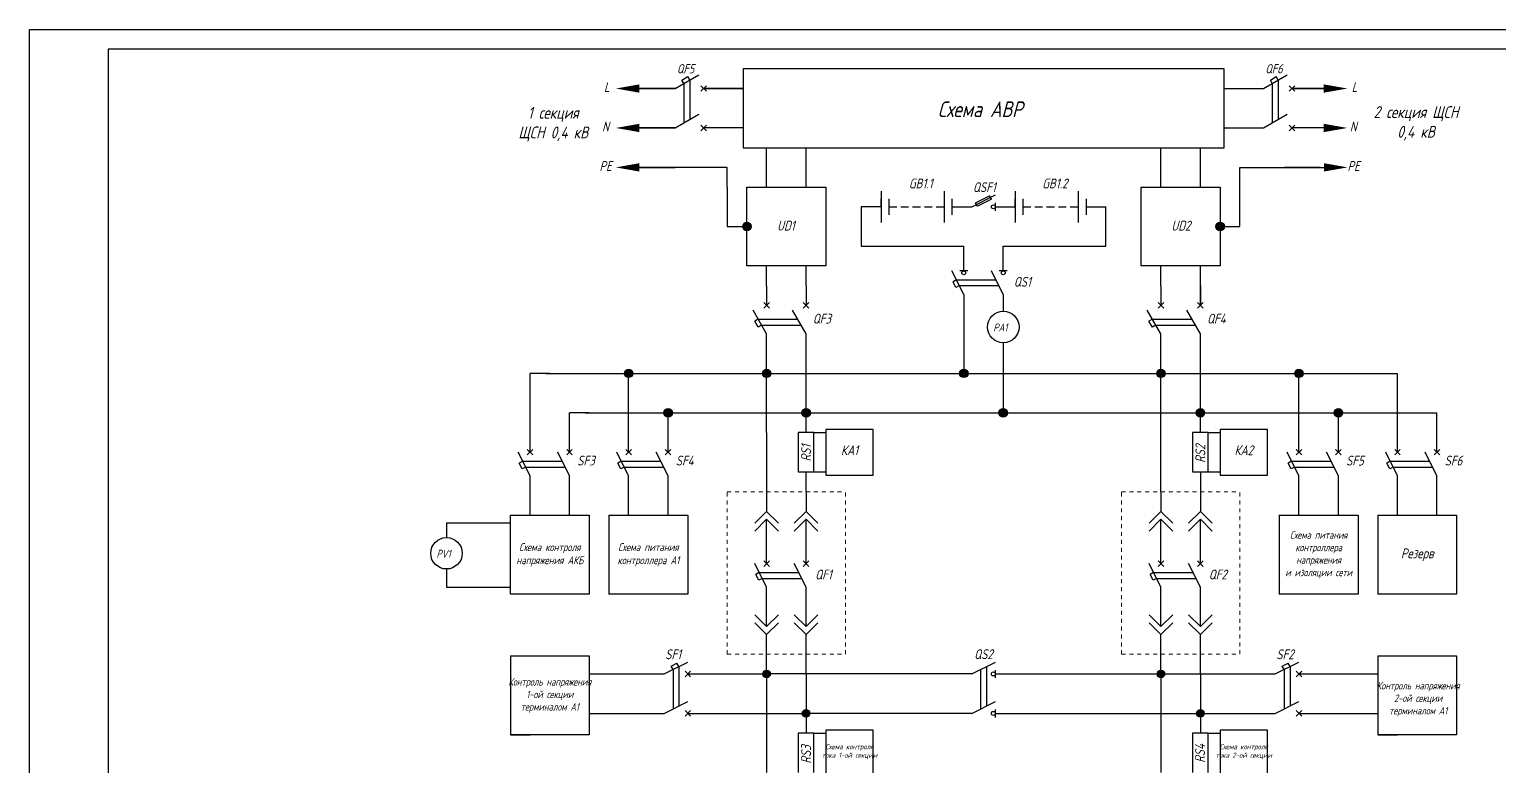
# Model space of a CAD drawing. Header units: millimetres. Extents: x 1170 to 2115, y -72 to 463.
# Drawn here: x 1493.6 to 1866.3, y 276.4 to 463.1 of the extents above; entities that cross this region are included whole.
import ezdxf
from ezdxf.enums import TextEntityAlignment as Align

# ---------------------------------------------------------------- set-up
doc = ezdxf.new("R2010")
doc.units = ezdxf.units.MM
doc.linetypes.add('JIS_02_1.0', pattern=[2, 1, -1])
doc.layers.get('0').update_dxf_attribs({"lineweight": 30})
doc.styles.add('eskdw', font='', dxfattribs={"oblique": 15})
doc.styles.get('eskdw').set_extended_font_data('GOST 2.304 A')

# ---------------------------------------------------------------- blocks, each defined once
blk = doc.blocks.new('Разъем')
at = {"ltscale": 5}
for points in [[(3, -3), (0, 0), (3, 3)], [(5, -3), (2, 0), (5, 3)]]:
    blk.add_lwpolyline(points, dxfattribs=at)
blk = doc.blocks.new('МР-100 на схеме')
for p, q in [((6, 11.58), (-6, 11.58)), ((-6, 11.58), (-6, 0)), ((6, 0), (6, 11.58)), ((-6, 0), (6, 0))]:
    blk.add_line(p, q)

msp = doc.modelspace()

# ---------------------------------------------------------------- hatches: boundary and pattern name
h = msp.add_hatch(color=256)
edge = h.paths.add_edge_path()
edge.add_arc((1675.64, 413.14), 1.08, 0, 360)
h = msp.add_hatch(color=256)
edge = h.paths.add_edge_path()
edge.add_arc((1795.64, 413.14), 1.08, 0, 360)
h = msp.add_hatch(color=256)
edge = h.paths.add_edge_path()
edge.add_arc((1645.64, 375.9), 1.08, 0, 360)
h = msp.add_hatch(color=256)
edge = h.paths.add_edge_path()
edge.add_arc((1680.64, 375.9), 1.08, 0, 360)
h = msp.add_hatch(color=256)
edge = h.paths.add_edge_path()
edge.add_arc((1730.64, 375.9), 1.08, 0, 360)
h = msp.add_hatch(color=256)
edge = h.paths.add_edge_path()
edge.add_arc((1780.64, 375.9), 1.08, 0, 360)
h = msp.add_hatch(color=256)
edge = h.paths.add_edge_path()
edge.add_arc((1815.64, 375.9), 1.08, 0, 360)
h = msp.add_hatch(color=256)
edge = h.paths.add_edge_path()
edge.add_arc((1655.64, 365.9), 1.08, 0, 360)
h = msp.add_hatch(color=256)
edge = h.paths.add_edge_path()
edge.add_arc((1690.64, 365.9), 1.08, 0, 360)
h = msp.add_hatch(color=256)
edge = h.paths.add_edge_path()
edge.add_arc((1740.64, 365.9), 1.08, 0, 360)
h = msp.add_hatch(color=256)
edge = h.paths.add_edge_path()
edge.add_arc((1790.64, 365.9), 1.08, 0, 360)
h = msp.add_hatch(color=256)
edge = h.paths.add_edge_path()
edge.add_arc((1825.64, 365.9), 1.08, 0, 360)
h = msp.add_hatch(color=256)
edge = h.paths.add_edge_path()
edge.add_arc((1680.64, 299.67), 0.957, 0, 360)
h = msp.add_hatch(color=256)
edge = h.paths.add_edge_path()
edge.add_arc((1680.64, 299.67), 0.957, 0, 360)
h = msp.add_hatch(color=256)
edge = h.paths.add_edge_path()
edge.add_arc((1780.64, 299.67), 0.957, 0, 360)
h = msp.add_hatch(color=256)
edge = h.paths.add_edge_path()
edge.add_arc((1780.64, 299.67), 0.957, 0, 360)
h = msp.add_hatch(color=256)
edge = h.paths.add_edge_path()
edge.add_arc((1690.64, 289.67), 0.957, 0, 360)
h = msp.add_hatch(color=256)
edge = h.paths.add_edge_path()
edge.add_arc((1690.64, 289.67), 0.957, 0, 360)
h = msp.add_hatch(color=256)
edge = h.paths.add_edge_path()
edge.add_arc((1790.64, 289.67), 0.957, 0, 360)
h = msp.add_hatch(color=256)
edge = h.paths.add_edge_path()
edge.add_arc((1790.64, 289.67), 0.957, 0, 360)

# ---------------------------------------------------------------- linework, layer by layer
for p, q in [((1493.65, 43.14), (1493.65, 463.14)), ((1493.65, 463.14), (2114.63, 463.14)), ((2109.63, 458.14), (1513.65, 458.14)), ((1513.65, 458.14), (1513.65, 48.14)), ((1657.41, 448.14), (1663.41, 451.6)), ((1659.16, 450.3), (1660.66, 451.17)), ((1661.16, 450.3), (1660.66, 451.17)), ((1796.64, 453.14), (1674.65, 453.14)), ((1674.65, 453.14), (1674.65, 433.14)), ((1796.64, 433.14), (1796.64, 453.14)), ((1806.64, 448.14), (1812.64, 451.6)), ((1808.39, 450.3), (1809.89, 451.17)), ((1810.39, 450.3), (1809.89, 451.17)), ((1647.41, 448.14), (1657.41, 448.14)), ((1647.41, 448.14), (1657.41, 448.14)), ((1657.41, 448.14), (1647.41, 448.14)), ((1648.35, 448.14), (1657.41, 448.14)), ((1659.66, 449.44), (1659.16, 450.3)), ((1659.66, 449.44), (1659.66, 439.44)), ((1661.16, 450.3), (1661.16, 440.3)), ((1661.91, 450.74), (1661.91, 450.74)), ((1661.91, 450.74), (1661.91, 450.74)), ((1663.94, 448.84), (1665.35, 447.43)), ((1663.94, 447.43), (1665.35, 448.84)), ((1674.65, 448.14), (1664.65, 448.14)), ((1664.65, 448.14), (1674.65, 448.14)), ((1796.64, 448.14), (1806.64, 448.14)), ((1796.64, 448.14), (1806.64, 448.14)), ((1796.64, 448.14), (1796.64, 448.14)), ((1808.89, 449.44), (1808.39, 450.3)), ((1808.89, 449.44), (1808.89, 439.44)), ((1810.39, 450.3), (1810.39, 440.3)), ((1811.14, 450.74), (1811.14, 450.74)), ((1811.14, 450.74), (1811.14, 450.74)), ((1813.17, 448.84), (1814.58, 447.43)), ((1813.17, 447.43), (1814.58, 448.84)), ((1823.88, 448.14), (1813.88, 448.14)), ((1813.88, 448.14), (1823.88, 448.14)), ((1657.41, 438.14), (1663.41, 441.6)), ((1661.91, 440.74), (1661.91, 440.74)), ((1806.64, 438.14), (1812.64, 441.6)), ((1811.14, 440.74), (1811.14, 440.74)), ((1647.41, 438.14), (1657.41, 438.14)), ((1647.41, 438.14), (1657.41, 438.14)), ((1657.41, 438.14), (1647.41, 438.14)), ((1648.35, 438.14), (1657.41, 438.14)), ((1663.94, 438.84), (1665.35, 437.43)), ((1663.94, 437.43), (1665.35, 438.84)), ((1674.65, 438.14), (1664.65, 438.14)), ((1796.64, 438.14), (1806.64, 438.14)), ((1796.64, 438.14), (1806.64, 438.14)), ((1813.17, 438.84), (1814.58, 437.43)), ((1813.17, 437.43), (1814.58, 438.84)), ((1823.88, 438.14), (1813.88, 438.14)), ((1674.65, 433.14), (1796.64, 433.14)), ((1680.64, 423.14), (1680.64, 433.14)), ((1690.64, 423.14), (1690.64, 433.14)), ((1780.64, 423.14), (1780.64, 433.14)), ((1790.64, 423.14), (1790.64, 433.14)), ((1657.41, 428.14), (1647.41, 428.14)), ((1648.35, 428.14), (1657.41, 428.14)), ((1670.64, 428.14), (1657.41, 428.14)), ((1670.64, 423.14), (1670.64, 428.14)), ((1800.64, 413.14), (1800.64, 428.14)), ((1800.64, 428.14), (1811.95, 428.14)), ((1811.95, 428.14), (1821.95, 428.14)), ((1821.01, 428.14), (1811.95, 428.14)), ((1670.64, 423.14), (1670.64, 413.14)), ((1709.64, 422.14), (1709.64, 414.14)), ((1725.64, 422.14), (1725.64, 414.14)), ((1732.64, 418.14), (1738.64, 421.14)), ((1743.64, 422.14), (1743.64, 414.14)), ((1759.64, 422.14), (1759.64, 414.14)), ((1709.64, 418.14), (1704.64, 418.14)), ((1704.64, 418.14), (1704.64, 408.14)), ((1709.64, 418.14), (1709.64, 420.14)), ((1711.64, 420.14), (1711.64, 416.14)), ((1711.64, 418.14), (1713.64, 418.14)), ((1714.64, 418.14), (1716.64, 418.14)), ((1717.64, 418.14), (1719.64, 418.14)), ((1720.64, 418.14), (1722.64, 418.14)), ((1723.64, 418.14), (1725.64, 418.14)), ((1727.64, 420.14), (1727.64, 416.14)), ((1727.64, 418.14), (1732.64, 418.14)), ((1733.6, 419.18), (1737.18, 420.96)), ((1734.1, 418.31), (1733.6, 419.18)), ((1737.68, 420.1), (1734.1, 418.31)), ((1737.68, 420.1), (1737.18, 420.96)), ((1738.64, 418.14), (1738.64, 419.14)), ((1738.64, 418.14), (1743.64, 418.14)), ((1743.64, 418.14), (1743.64, 420.14)), ((1745.64, 420.14), (1745.64, 416.14)), ((1745.64, 418.14), (1747.64, 418.14)), ((1748.64, 418.14), (1750.64, 418.14)), ((1751.64, 418.14), (1753.64, 418.14)), ((1754.64, 418.14), (1756.64, 418.14)), ((1757.64, 418.14), (1759.64, 418.14)), ((1761.64, 420.14), (1761.64, 416.14)), ((1761.64, 418.14), (1766.64, 418.14)), ((1766.64, 408.14), (1766.64, 418.14)), ((1670.64, 413.14), (1675.64, 413.14)), ((1795.64, 413.14), (1800.64, 413.14)), ((1704.64, 408.14), (1730.64, 408.14)), ((1730.64, 406.9), (1730.64, 408.14)), ((1730.64, 401.9), (1730.64, 406.9)), ((1740.64, 408.14), (1766.64, 408.14)), ((1740.64, 406.9), (1740.64, 408.14)), ((1740.64, 401.9), (1740.64, 406.9)), ((1680.64, 398.14), (1680.64, 403.14)), ((1690.64, 398.14), (1690.64, 403.14)), ((1780.64, 398.14), (1780.64, 403.14)), ((1790.64, 398.14), (1790.64, 403.14)), ((1730.64, 395.9), (1727.64, 401.9)), ((1728.77, 399.65), (1727.9, 399.15)), ((1728.65, 397.65), (1727.9, 399.15)), ((1728.77, 399.65), (1738.77, 399.65)), ((1740.64, 395.9), (1737.64, 401.9)), ((1680.64, 398.14), (1680.64, 393.14)), ((1690.64, 398.14), (1690.64, 393.14)), ((1729.52, 398.15), (1728.65, 397.65)), ((1729.52, 398.15), (1739.52, 398.15)), ((1730.64, 395.9), (1730.64, 390.9)), ((1740.64, 395.9), (1740.64, 391.66)), ((1780.64, 398.14), (1780.64, 393.14)), ((1790.64, 398.14), (1790.64, 393.14)), ((1790.64, 393.14), (1790.64, 398.14)), ((1680.64, 385.9), (1677.18, 391.9)), ((1679.94, 392.43), (1681.35, 393.84)), ((1681.35, 392.43), (1679.94, 393.84)), ((1690.64, 385.9), (1687.18, 391.9)), ((1689.94, 392.43), (1691.35, 393.84)), ((1691.35, 392.43), (1689.94, 393.84)), ((1740.64, 392.56), (1740.64, 392.56)), ((1780.64, 385.9), (1777.18, 391.9)), ((1779.94, 392.43), (1781.35, 393.84)), ((1781.35, 392.43), (1779.94, 393.84)), ((1790.64, 385.9), (1787.18, 391.9)), ((1789.94, 392.43), (1791.35, 393.84)), ((1791.35, 392.43), (1789.94, 393.84)), ((1678.48, 389.65), (1677.61, 389.15)), ((1678.48, 387.65), (1677.61, 389.15)), ((1678.04, 390.4), (1678.04, 390.4)), ((1678.48, 389.65), (1688.48, 389.65)), ((1679.34, 388.15), (1678.48, 387.65)), ((1679.34, 388.15), (1689.34, 388.15)), ((1688.04, 390.4), (1688.04, 390.4)), ((1730.64, 390.9), (1730.64, 375.9)), ((1778.48, 389.65), (1777.61, 389.15)), ((1778.48, 387.65), (1777.61, 389.15)), ((1778.04, 390.4), (1778.04, 390.4)), ((1778.48, 389.65), (1788.48, 389.65)), ((1779.34, 388.15), (1778.48, 387.65)), ((1779.34, 388.15), (1789.34, 388.15)), ((1788.04, 390.4), (1788.04, 390.4)), ((1680.64, 380.9), (1680.64, 385.9)), ((1690.64, 380.9), (1690.64, 385.9)), ((1780.64, 380.9), (1780.64, 385.9)), ((1790.64, 380.9), (1790.64, 385.9)), ((1790.64, 380.9), (1790.64, 385.9)), ((1790.64, 380.9), (1790.64, 385.9)), ((1680.64, 375.9), (1680.64, 380.9)), ((1690.64, 365.9), (1690.64, 380.9)), ((1740.64, 383.66), (1740.64, 365.9)), ((1740.64, 382.56), (1740.64, 382.56)), ((1780.64, 375.9), (1780.64, 380.9)), ((1790.64, 365.9), (1790.64, 380.9)), ((1620.64, 365.9), (1620.64, 375.9)), ((1625.64, 375.9), (1620.64, 375.9)), ((1624.65, 375.9), (1840.64, 375.9)), ((1645.64, 365.9), (1645.64, 375.9)), ((1680.64, 360.9), (1680.64, 375.9)), ((1780.64, 360.9), (1780.64, 375.9)), ((1815.64, 365.9), (1815.64, 375.9)), ((1840.64, 365.9), (1840.64, 375.9)), ((1620.64, 360.9), (1620.64, 365.9)), ((1630.64, 360.9), (1630.64, 365.9)), ((1635.64, 365.9), (1630.64, 365.9)), ((1634.65, 365.9), (1850.64, 365.9)), ((1645.64, 360.9), (1645.64, 365.9)), ((1655.64, 360.9), (1655.64, 365.9)), ((1690.64, 360.9), (1690.64, 365.9)), ((1815.64, 360.9), (1815.64, 365.9)), ((1825.64, 360.9), (1825.64, 365.9)), ((1840.64, 360.9), (1840.64, 365.9)), ((1850.64, 360.9), (1850.64, 365.9)), ((1790.64, 360.9), (1790.64, 364.82)), ((1620.64, 355.9), (1620.64, 360.9)), ((1630.64, 355.9), (1630.64, 360.9)), ((1645.64, 355.9), (1645.64, 360.9)), ((1655.64, 355.9), (1655.64, 360.9)), ((1680.64, 360.9), (1680.64, 345.9)), ((1692.64, 360.9), (1688.64, 360.9)), ((1688.64, 360.9), (1688.64, 350.9)), ((1692.64, 350.9), (1692.64, 360.9)), ((1692.64, 360.9), (1695.64, 360.9)), ((1780.64, 345.9), (1780.64, 360.9)), ((1792.64, 360.9), (1788.64, 360.9)), ((1788.64, 360.9), (1788.64, 350.9)), ((1792.64, 350.9), (1792.64, 360.9)), ((1792.64, 360.9), (1795.64, 360.9)), ((1815.64, 355.9), (1815.64, 360.9)), ((1825.64, 355.9), (1825.64, 360.9)), ((1840.64, 355.9), (1840.64, 360.9)), ((1850.64, 355.9), (1850.64, 360.9)), ((1620.64, 349.9), (1617.64, 355.9)), ((1619.94, 355.2), (1621.35, 356.61)), ((1621.35, 355.2), (1619.94, 356.61)), ((1630.64, 349.9), (1627.64, 355.9)), ((1629.94, 355.2), (1631.35, 356.61)), ((1631.35, 355.2), (1629.94, 356.61)), ((1645.64, 349.9), (1642.64, 355.9)), ((1644.94, 355.2), (1646.35, 356.61)), ((1646.35, 355.2), (1644.94, 356.61)), ((1655.64, 349.9), (1652.64, 355.9)), ((1654.94, 355.2), (1656.35, 356.61)), ((1656.35, 355.2), (1654.94, 356.61)), ((1815.64, 349.9), (1812.64, 355.9)), ((1814.94, 355.2), (1816.35, 356.61)), ((1816.35, 355.2), (1814.94, 356.61)), ((1825.64, 349.9), (1822.64, 355.9)), ((1824.94, 355.2), (1826.35, 356.61)), ((1826.35, 355.2), (1824.94, 356.61)), ((1840.64, 349.9), (1837.64, 355.9)), ((1839.94, 355.2), (1841.35, 356.61)), ((1841.35, 355.2), (1839.94, 356.61)), ((1850.64, 349.9), (1847.64, 355.9)), ((1849.94, 355.2), (1851.35, 356.61)), ((1851.35, 355.2), (1849.94, 356.61)), ((1618.77, 353.65), (1617.9, 353.15)), ((1618.65, 351.65), (1617.9, 353.15)), ((1619.52, 352.15), (1618.65, 351.65)), ((1618.77, 353.65), (1628.77, 353.65)), ((1619.52, 352.15), (1629.52, 352.15)), ((1643.77, 353.65), (1642.9, 353.15)), ((1643.65, 351.65), (1642.9, 353.15)), ((1644.52, 352.15), (1643.65, 351.65)), ((1643.77, 353.65), (1653.77, 353.65)), ((1644.52, 352.15), (1654.52, 352.15)), ((1688.64, 350.9), (1690.64, 350.9)), ((1690.64, 345.9), (1690.64, 350.9)), ((1690.64, 350.9), (1692.64, 350.9)), ((1692.64, 350.9), (1695.64, 350.9)), ((1788.64, 350.9), (1790.64, 350.9)), ((1790.64, 350.9), (1792.64, 350.9)), ((1790.64, 350.9), (1790.64, 345.9)), ((1792.64, 350.9), (1795.64, 350.9)), ((1813.77, 353.65), (1812.9, 353.15)), ((1813.65, 351.65), (1812.9, 353.15)), ((1814.52, 352.15), (1813.65, 351.65)), ((1813.77, 353.65), (1823.77, 353.65)), ((1814.52, 352.15), (1824.52, 352.15)), ((1838.77, 353.65), (1837.9, 353.15)), ((1838.65, 351.65), (1837.9, 353.15)), ((1839.52, 352.15), (1838.65, 351.65)), ((1838.77, 353.65), (1848.77, 353.65)), ((1839.52, 352.15), (1849.52, 352.15)), ((1620.64, 344.9), (1620.64, 349.9)), ((1630.64, 344.9), (1630.64, 349.9)), ((1645.64, 344.9), (1645.64, 349.9)), ((1655.64, 344.9), (1655.64, 349.9)), ((1815.64, 344.9), (1815.64, 349.9)), ((1825.64, 344.9), (1825.64, 349.9)), ((1840.64, 344.9), (1840.64, 349.9)), ((1850.64, 344.9), (1850.64, 349.9)), ((1620.64, 339.9), (1620.64, 344.9)), ((1630.64, 339.9), (1630.64, 344.9)), ((1645.64, 339.9), (1645.64, 344.9)), ((1655.64, 339.9), (1655.64, 344.9)), ((1680.64, 345.9), (1680.64, 340.9)), ((1690.64, 345.9), (1690.64, 340.9)), ((1780.64, 345.9), (1780.64, 340.9)), ((1790.64, 345.9), (1790.64, 340.9)), ((1815.64, 339.9), (1815.64, 344.9)), ((1825.64, 339.9), (1825.64, 344.9)), ((1840.64, 339.9), (1840.64, 344.9)), ((1850.64, 339.9), (1850.64, 344.9)), ((1615.64, 339.9), (1635.64, 339.9)), ((1615.64, 334.9), (1615.64, 339.9)), ((1635.64, 339.9), (1635.64, 324.9)), ((1640.64, 339.9), (1660.64, 339.9)), ((1640.64, 339.9), (1640.64, 319.9)), ((1660.64, 339.9), (1660.64, 319.9)), ((1810.64, 339.9), (1830.64, 339.9)), ((1810.64, 339.9), (1810.64, 319.9)), ((1830.64, 339.9), (1830.64, 324.9)), ((1835.64, 339.9), (1855.64, 339.9)), ((1835.64, 339.9), (1835.64, 319.9)), ((1855.64, 339.9), (1855.64, 324.9)), ((1599.47, 337.93), (1599.46, 334.29)), ((1615.64, 337.93), (1599.47, 337.93)), ((1680.64, 332.67), (1680.64, 338.9)), ((1690.64, 332.67), (1690.64, 338.9)), ((1780.64, 332.67), (1780.64, 338.9)), ((1790.64, 332.67), (1790.64, 338.9)), ((1615.64, 319.9), (1615.64, 334.9)), ((1680.64, 327.67), (1680.64, 332.67)), ((1690.64, 327.67), (1690.64, 332.67)), ((1780.64, 327.67), (1780.64, 332.67)), ((1790.64, 327.67), (1790.64, 332.67)), ((1679.94, 326.96), (1681.35, 328.37)), ((1681.35, 326.96), (1679.94, 328.37)), ((1689.94, 326.96), (1691.35, 328.37)), ((1691.35, 326.96), (1689.94, 328.37)), ((1779.94, 326.96), (1781.35, 328.37)), ((1781.35, 326.96), (1779.94, 328.37)), ((1789.94, 326.96), (1791.35, 328.37)), ((1791.35, 326.96), (1789.94, 328.37)), ((1599.42, 326.29), (1599.42, 321.65)), ((1635.64, 324.9), (1635.64, 319.9)), ((1680.64, 321.67), (1677.64, 327.67)), ((1678.77, 325.42), (1677.9, 324.92)), ((1678.65, 323.42), (1677.9, 324.92)), ((1678.77, 325.42), (1688.77, 325.42)), ((1690.64, 321.67), (1687.64, 327.67)), ((1780.64, 321.67), (1777.64, 327.67)), ((1778.77, 325.42), (1777.9, 324.92)), ((1778.65, 323.42), (1777.9, 324.92)), ((1778.77, 325.42), (1788.77, 325.42)), ((1790.64, 321.67), (1787.64, 327.67)), ((1830.64, 324.9), (1830.64, 319.9)), ((1855.64, 324.9), (1855.64, 319.9)), ((1599.42, 321.65), (1615.41, 321.65)), ((1615.41, 321.65), (1615.64, 321.65)), ((1679.52, 323.92), (1678.65, 323.42)), ((1679.52, 323.92), (1689.52, 323.92)), ((1680.64, 316.67), (1680.64, 321.67)), ((1690.64, 316.67), (1690.64, 321.67)), ((1779.52, 323.92), (1778.65, 323.42)), ((1779.52, 323.92), (1789.52, 323.92)), ((1780.64, 316.67), (1780.64, 321.67)), ((1790.64, 316.67), (1790.64, 321.67)), ((1635.64, 319.9), (1615.64, 319.9)), ((1660.64, 319.9), (1640.64, 319.9)), ((1830.64, 319.9), (1810.64, 319.9)), ((1855.64, 319.9), (1835.64, 319.9)), ((1680.64, 311.67), (1680.64, 316.67)), ((1690.64, 311.67), (1690.64, 316.67)), ((1780.64, 311.67), (1780.64, 316.67)), ((1790.64, 311.67), (1790.64, 316.67)), ((1680.64, 299.67), (1680.64, 309.67)), ((1680.64, 299.67), (1680.64, 309.67)), ((1690.64, 299.67), (1690.64, 309.67)), ((1690.64, 299.67), (1690.64, 309.67)), ((1780.64, 299.67), (1780.64, 309.67)), ((1780.64, 299.67), (1780.64, 309.67)), ((1790.64, 299.67), (1790.64, 309.67)), ((1790.64, 299.67), (1790.64, 309.67)), ((1615.64, 304.24), (1635.64, 304.24)), ((1615.64, 304.24), (1615.64, 284.24)), ((1635.64, 304.24), (1635.64, 289.24)), ((1654.64, 299.67), (1660.64, 302.67)), ((1656.39, 301.66), (1657.89, 302.41)), ((1658.39, 301.54), (1657.89, 302.41)), ((1732.64, 299.67), (1738.64, 302.67)), ((1809.64, 299.67), (1815.64, 302.67)), ((1811.39, 301.66), (1812.89, 302.41)), ((1813.39, 301.54), (1812.89, 302.41)), ((1835.64, 304.24), (1855.64, 304.24)), ((1835.64, 304.24), (1835.64, 284.24)), ((1855.64, 304.24), (1855.64, 284.24)), ((1635.64, 299.67), (1649.64, 299.67)), ((1649.64, 299.67), (1654.64, 299.67)), ((1656.89, 300.79), (1656.39, 301.66)), ((1656.89, 300.79), (1656.89, 290.79)), ((1658.39, 301.54), (1658.39, 291.54)), ((1659.94, 300.37), (1661.35, 298.96)), ((1659.94, 298.96), (1661.35, 300.37)), ((1660.64, 299.67), (1665.64, 299.67)), ((1665.64, 299.67), (1670.64, 299.67)), ((1670.64, 299.67), (1680.64, 299.67)), ((1680.64, 299.67), (1680.64, 274.67)), ((1713.64, 299.67), (1680.64, 299.67)), ((1690.64, 299.67), (1690.64, 289.67)), ((1717.64, 299.67), (1713.64, 299.67)), ((1727.64, 299.67), (1717.64, 299.67)), ((1732.64, 299.67), (1727.64, 299.67)), ((1734.89, 300.79), (1734.89, 290.79)), ((1736.39, 301.54), (1736.39, 291.54)), ((1738.64, 299.67), (1743.64, 299.67)), ((1743.64, 299.67), (1758.64, 299.67)), ((1758.64, 299.67), (1780.64, 299.67)), ((1780.64, 299.67), (1804.64, 299.67)), ((1780.64, 299.67), (1780.64, 284.67)), ((1790.64, 299.67), (1790.64, 284.67)), ((1804.64, 299.67), (1809.64, 299.67)), ((1811.89, 300.79), (1811.39, 301.66)), ((1811.89, 300.79), (1811.89, 290.79)), ((1813.39, 301.54), (1813.39, 291.54)), ((1814.94, 300.37), (1816.35, 298.96)), ((1814.94, 298.96), (1816.35, 300.37)), ((1815.64, 299.67), (1820.64, 299.67)), ((1820.64, 299.67), (1825.64, 299.67)), ((1825.64, 299.67), (1835.64, 299.67)), ((1654.64, 289.67), (1660.64, 292.67)), ((1732.64, 289.67), (1738.64, 292.67)), ((1809.64, 289.67), (1815.64, 292.67)), ((1635.64, 289.67), (1649.64, 289.67)), ((1635.64, 289.24), (1635.64, 284.24)), ((1649.64, 289.67), (1654.64, 289.67)), ((1659.94, 290.37), (1661.35, 288.96)), ((1659.94, 288.96), (1661.35, 290.37)), ((1660.64, 289.67), (1665.64, 289.67)), ((1665.64, 289.67), (1670.64, 289.67)), ((1670.64, 289.67), (1690.64, 289.67)), ((1690.64, 289.67), (1690.64, 284.67)), ((1723.64, 289.67), (1690.64, 289.67)), ((1727.64, 289.67), (1723.64, 289.67)), ((1732.64, 289.67), (1727.64, 289.67)), ((1738.64, 289.67), (1743.64, 289.67)), ((1743.64, 289.67), (1748.64, 289.67)), ((1748.64, 289.67), (1790.64, 289.67)), ((1790.64, 289.67), (1804.64, 289.67)), ((1804.64, 289.67), (1809.64, 289.67)), ((1814.94, 290.37), (1816.35, 288.96)), ((1814.94, 288.96), (1816.35, 290.37)), ((1815.64, 289.67), (1820.64, 289.67)), ((1820.64, 289.67), (1825.64, 289.67)), ((1825.64, 289.67), (1835.64, 289.67)), ((1635.64, 284.24), (1615.64, 284.24)), ((1615.64, 284.24), (1620.64, 284.24)), ((1692.64, 284.67), (1688.64, 284.67)), ((1688.64, 284.67), (1688.64, 274.67)), ((1692.64, 274.67), (1692.64, 284.67)), ((1692.64, 284.67), (1695.64, 284.67)), ((1780.64, 284.67), (1780.64, 274.67)), ((1792.64, 284.67), (1788.64, 284.67)), ((1788.64, 284.67), (1788.64, 274.67)), ((1792.64, 274.67), (1792.64, 284.67)), ((1792.64, 284.67), (1795.64, 284.67)), ((1855.64, 284.24), (1835.64, 284.24)), ((1835.64, 284.24), (1840.64, 284.24))]:
    msp.add_line(p, q)
at = {"color": 0}
msp.add_line((1738.64, 417.14), (1738.64, 418.14), dxfattribs=at)
at = {"lineweight": -3}
for p, q in [((1730.64, 401.9), (1729.64, 401.9)), ((1731.64, 401.9), (1730.64, 401.9)), ((1740.64, 401.9), (1739.64, 401.9)), ((1741.64, 401.9), (1740.64, 401.9))]:
    msp.add_line(p, q, dxfattribs=at)
at = {"color": 0, "lineweight": -3}
for p, q in [((1730.64, 401.9), (1729.64, 401.9)), ((1731.64, 401.9), (1730.64, 401.9)), ((1740.64, 401.9), (1739.64, 401.9)), ((1741.64, 401.9), (1740.64, 401.9)), ((1738.64, 299.67), (1738.64, 300.67)), ((1738.64, 298.67), (1738.64, 299.67)), ((1738.64, 289.67), (1738.64, 290.67)), ((1738.64, 288.67), (1738.64, 289.67))]:
    msp.add_line(p, q, dxfattribs=at)
at = {"linetype": 'JIS_02_1.0', "lineweight": 15}
for p, q in [((1670.64, 304.67), (1670.64, 345.9)), ((1670.64, 345.9), (1700.64, 345.9)), ((1700.64, 304.67), (1700.64, 345.9)), ((1770.64, 304.67), (1770.64, 345.9)), ((1770.64, 345.9), (1800.64, 345.9)), ((1800.64, 304.67), (1800.64, 345.9)), ((1670.64, 304.67), (1700.64, 304.67)), ((1770.64, 304.67), (1800.64, 304.67))]:
    msp.add_line(p, q, dxfattribs=at)
at = {"ltscale": 5}
for points in [[(1642.39, 448.14, 0, 2.11, 0), (1648.35, 448.14, 0, 2.11, 0)], [(1827.91, 448.14, 0, 2.11, 0), (1821.95, 448.14, 0, 2.11, 0)], [(1642.39, 438.14, 0, 2.11, 0), (1648.35, 438.14, 0, 2.11, 0)], [(1827.91, 438.14, 0, 2.11, 0), (1821.95, 438.14, 0, 2.11, 0)], [(1642.39, 428.14, 0, 2.11, 0), (1648.35, 428.14, 0, 2.11, 0)], [(1827.96, 428.14, 0, 2.11, 0), (1822, 428.14, 0, 2.11, 0)]]:
    msp.add_lwpolyline(points, format="xyseb", dxfattribs=at)
at = {"color": 0}
for points in [[(1675.64, 423.14), (1695.64, 423.14), (1695.64, 403.14), (1675.64, 403.14)], [(1775.64, 423.14), (1795.64, 423.14), (1795.64, 403.14), (1775.64, 403.14)]]:
    msp.add_lwpolyline(points, close=True, dxfattribs=at)
msp.add_circle((1738.14, 418.14), 0.5, dxfattribs=at)
for centre, radius in [((1675.64, 413.14), 1.08), ((1795.64, 413.14), 1.08), ((1740.64, 387.66), 4), ((1645.64, 375.9), 1.08), ((1680.64, 375.9), 1.08), ((1730.64, 375.9), 1.08), ((1730.64, 375.9), 1.08), ((1780.64, 375.9), 1.08), ((1815.64, 375.9), 1.08), ((1655.64, 365.9), 1.08), ((1690.64, 365.9), 1.08), ((1740.64, 365.9), 1.08), ((1790.64, 365.9), 1.08), ((1825.64, 365.9), 1.08), ((1599.44, 330.29), 4), ((1680.64, 299.67), 0.957), ((1680.64, 299.67), 0.957), ((1780.64, 299.67), 0.957), ((1780.64, 299.67), 0.957), ((1690.64, 289.67), 0.957), ((1690.64, 289.67), 0.957), ((1790.64, 289.67), 0.957), ((1790.64, 289.67), 0.957)]:
    msp.add_circle(centre, radius)
at = {"color": 0, "lineweight": -3}
for centre in [(1730.64, 401.4), (1740.64, 401.4), (1738.14, 299.67), (1738.14, 289.67)]:
    msp.add_circle(centre, 0.5, dxfattribs=at)

# ---------------------------------------------------------------- block references
at = {"color": 0, "rotation": 180}
for p in [(1701.65, 361.66), (1801.65, 361.66), (1701.65, 285.42), (1801.65, 285.42)]:
    msp.add_blockref('МР-100 на схеме', p, dxfattribs=at)
for p, rotation in [((1680.64, 340.9), 269.9999999999999), ((1690.64, 340.9), 269.9999999999999), ((1780.64, 340.9), 269.9999999999999), ((1790.64, 340.9), 269.9999999999999), ((1680.64, 309.67), 90), ((1690.64, 309.67), 90), ((1780.64, 309.67), 90), ((1790.64, 309.67), 90)]:
    msp.add_blockref('Разъем', p, dxfattribs=dict(rotation=rotation))

# ---------------------------------------------------------------- texts
at = {"style": 'eskdw', "oblique": 15}
for s, height, p in [('QF5', 2.355, (1657.87, 451.98)), ('QF6', 2.355, (1807.1, 451.98)), ('L', 2.5, (1639.36, 447.24)), ('L', 2.5, (1829.01, 447.24)), ('N', 2.5, (1638.89, 437.24)), ('N', 2.5, (1828.54, 437.24)), ('PE', 2.5, (1638.24, 427.24)), ('PE', 2.5, (1827.95, 427.24)), ('UD1', 2.5, (1683.28, 412.11)), ('UD2', 2.5, (1783.28, 412.11)), ('QF3', 2.5, (1692.33, 388.53)), ('PА1', 2, (1738.12, 386.54)), ('QF4', 2.5, (1792.33, 388.53)), ('SF3', 2.5, (1632.57, 352.53)), ('SF4', 2.5, (1657.57, 352.53)), ('SF5', 2.5, (1827.57, 352.53)), ('SF6', 2.5, (1852.57, 352.53)), ('PV1', 2, (1596.92, 329.17)), ('SF1', 2.5, (1654.89, 303.4)), ('SF2', 2.5, (1809.89, 303.4))]:
    msp.add_text(s, height=height, dxfattribs=at).set_placement(p)
at = {"color": 0, "style": 'eskdw', "oblique": 15}
for s, p in [('RS1', (1691.89, 357.83)), ('RS2', (1791.89, 357.83)), ('RS3', (1691.89, 281.6)), ('RS4', (1791.81, 281.9))]:
    msp.add_text(s, height=2.5, rotation=90, dxfattribs=at).set_placement(p, align=Align.RIGHT)
at = {"color": 0, "attachment_point": 5, "style": 'eskdw'}
for s, insert, char_height, width in [('1 секция ЩСН 0,4 кВ\\P ', (1626.51, 436.59), 3, 20.8327), ('2 секция ЩСН 0,4 кВ\\P ', (1845.33, 436.81), 3, 25.2165), ('GB1.1  ', (1719.72, 424.06), 2.5, 14.4992), ('GB1.2 ', (1753.72, 424.06), 2.5, 14.4992), ('QSF1', (1735.85, 423.11), 2.5, 15), ('QS1', (1745.49, 399.13), 2.5, 15), ('QF1', (1695.05, 324.89), 2.5, 12.0088), ('QF2', (1795.05, 324.89), 2.5, 12.0088), ('QS2', (1735.63, 304.69), 2.5, 15)]:
    msp.add_mtext(s, dxfattribs=dict(at, insert=insert, char_height=char_height, width=width))
at = {"attachment_point": 5, "style": 'eskdw'}
for s, insert, char_height, width in [('Схема АВР', (1734.78, 442.88), 4, 60), ('КА1', (1701.65, 356.41), 2.5, 12.0088), ('КА2', (1801.65, 356.4), 2.5, 12.0088), ('Схема питания контроллера напряжения \\Pи изоляции сети', (1820.64, 329.9), 1.9, 20), ('Схема контроля напряжения АКБ', (1625.64, 329.9), 2, 20), ('Схема питания контроллера А1', (1650.64, 329.9), 2, 20), ('{\\Feskdw|c204;Резерв}', (1845.64, 329.9), 2.5, 20), ('{\\Feskdw|c204;К}онтрол{\\Feskdw|c204;ь} напряжения \\P1-ой секции {\\Feskdw|c204;терминалом А1}', (1625.64, 294.24), 1.9, 20), ('{\\Feskdw|c204;К}онтрол{\\Feskdw|c204;ь} напряжения \\P2-ой секции {\\Feskdw|c204;терминалом А1}', (1845.88, 293.26), 1.9, 20), ('Схема контроля тока 1-ой секции', (1701.65, 279.96), 1.3, 12.0088), ('Схема контроля тока 2-ой секции', (1801.65, 279.96), 1.3, 12.0088)]:
    msp.add_mtext(s, dxfattribs=dict(at, insert=insert, char_height=char_height, width=width))

doc.saveas('drawing.dxf')
